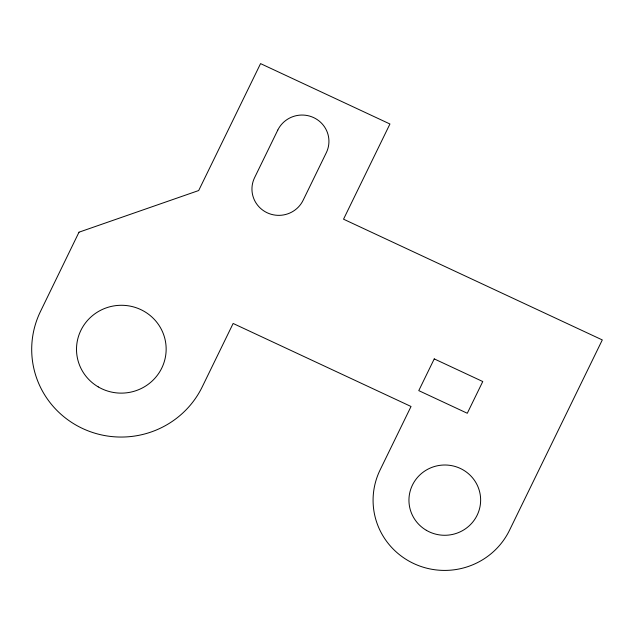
<?xml version="1.0" encoding="UTF-8"?>
<svg xmlns="http://www.w3.org/2000/svg" width="634" height="634" viewBox="0 0 634 634"><rect width="100%" height="100%" fill="white"/><g stroke="black" fill="none" stroke-linecap="round" stroke-linejoin="round"><path stroke-width="0.95" d="M78.996 232.195L40.473 311.468A89.64 87.841 -3 0 0 82.658 428.536A89.64 87.841 -3 0 0 202.198 386.938L233.138 323.475L411.038 406.489L380.099 469.952A71.713 70.271 -3 0 0 413.851 563.602A71.713 70.271 -3 0 0 509.482 530.325L602.3 339.935L343.533 219.19L389.942 123.995L260.558 63.614L198.68 190.541L78.996 232.195M277.787 130.081L254.583 177.678A26.89 26.351 -3 0 0 267.239 212.802A26.89 26.351 -3 0 0 303.1 200.32L326.304 152.723A26.89 26.351 -3 0 0 313.648 117.599A26.89 26.351 -3 0 0 277.787 130.081M434.242 358.892L418.773 390.623L467.29 413.265L482.759 381.533L434.242 358.892M426.317 530.293A35.853 35.139 -3 0 0 480.635 500.686A35.853 35.139 -3 0 0 427.419 469.437A35.853 35.139 -3 0 0 426.317 530.293M98.238 386.898A44.824 43.92 -3 0 0 166.148 349.889A44.824 43.92 -3 0 0 99.617 310.826A44.824 43.92 -3 0 0 98.238 386.898"/></g></svg>
